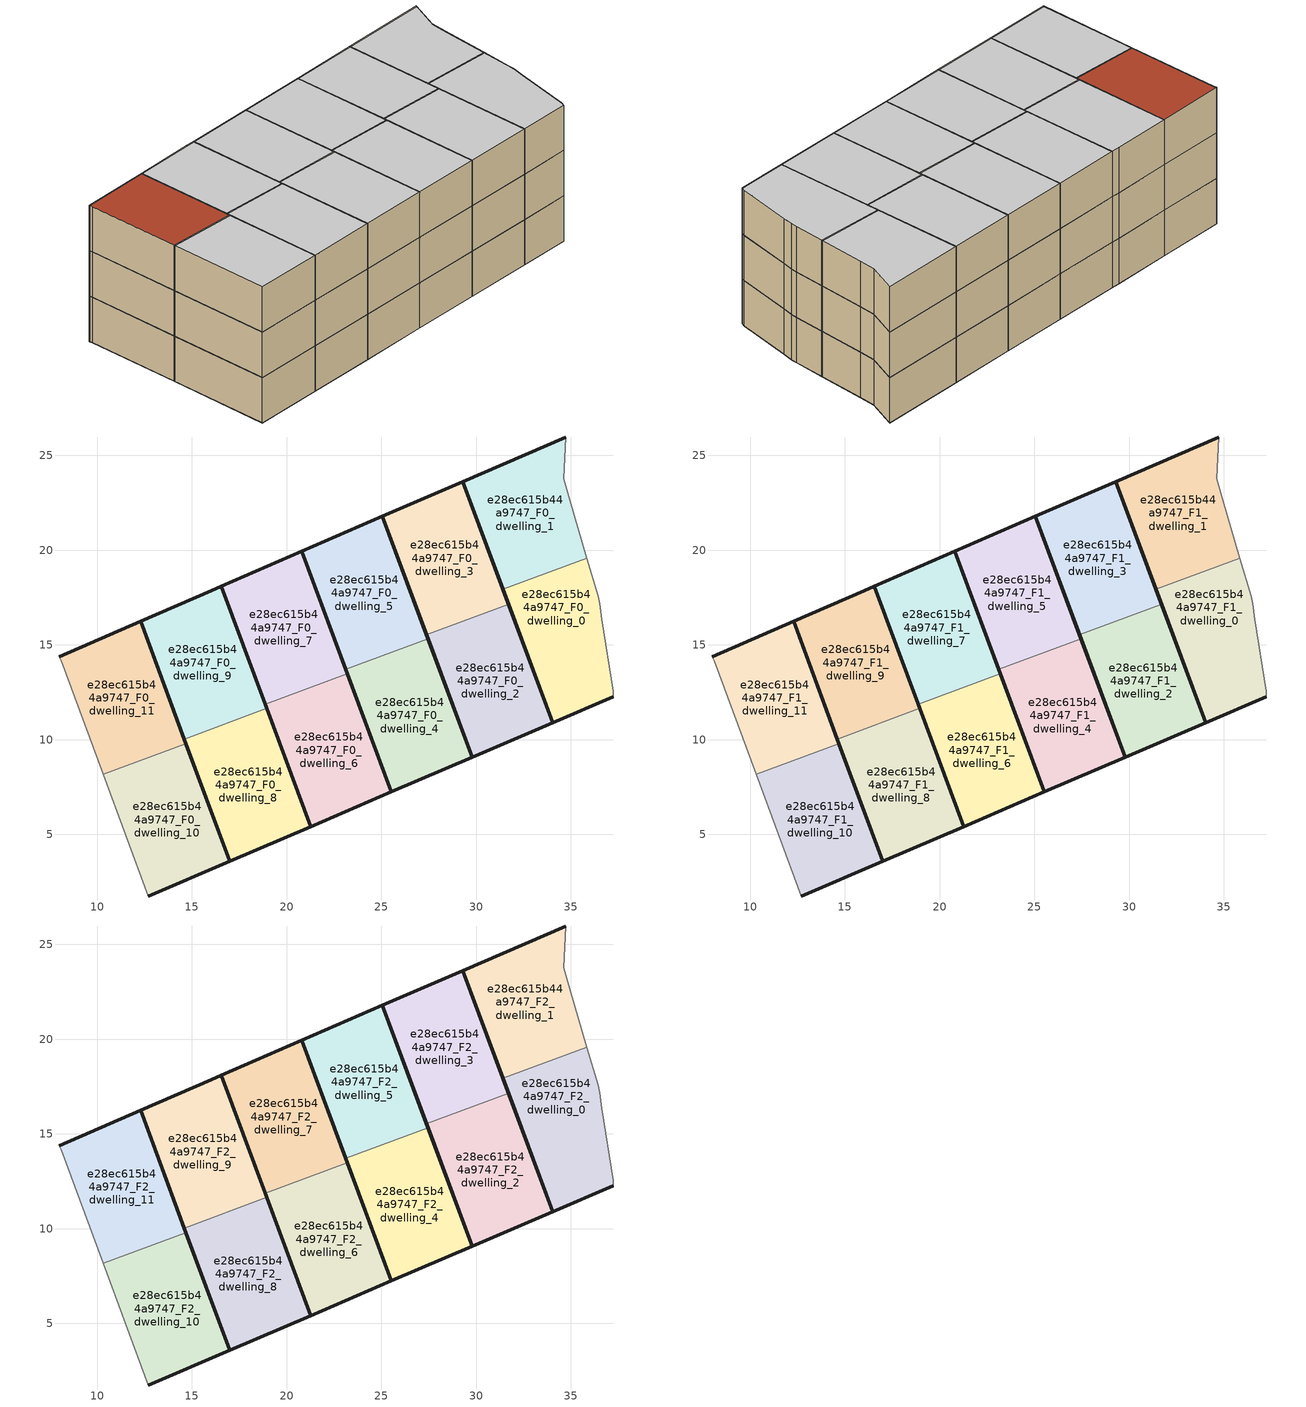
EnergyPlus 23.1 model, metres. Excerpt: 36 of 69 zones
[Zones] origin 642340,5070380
e28ec615b44a9747_F0_dwelling_0
 floor ground (EU_floor_Construction): 37.23,12.26 37.23,12.56 36.63,16.36 36.53,17.16 36.43,17.56 35.83,19.58 31.41,17.94 34.03,10.89 z0
 wall outside (EU_wall_Construction): 37.23,12.26 34.03,10.89 31.41,17.94 z0:3
 wall adiabatic (EU_wall_Construction): 35.83,19.58 36.43,17.56 36.53,17.16 36.63,16.36 37.23,12.56 37.23,12.26 z0:3
 wall to e28ec615b44a9747_F0_dwelling_1 (EU_wall_Construction): 31.41,17.94 35.83,19.58 z0:3
e28ec615b44a9747_F0_dwelling_1
 floor ground (EU_floor_Construction): 35.83,19.58 34.93,22.66 34.63,23.76 34.73,25.97 29.3,23.62 31.41,17.94 z0
 wall outside (EU_wall_Construction): 31.41,17.94 29.3,23.62 34.73,25.97 z0:3
 wall adiabatic (EU_wall_Construction): 34.73,25.97 34.63,23.76 34.93,22.66 35.83,19.58 z0:3
e28ec615b44a9747_F0_dwelling_10
 floor ground (EU_floor_Construction): 16.99,3.59 14.69,9.8 10.33,8.18 12.71,1.76 z0
 wall outside (EU_wall_Construction): 14.69,9.8 16.99,3.59 12.71,1.76 z0:3
 wall to e28ec615b44a9747_F0_dwelling_11 (EU_wall_Construction): 10.33,8.18 14.69,9.8 z0:3
 wall adiabatic (EU_wall_Construction): 12.71,1.76 10.33,8.18 z0:3
e28ec615b44a9747_F0_dwelling_11
 floor ground (EU_floor_Construction): 14.69,9.8 12.3,16.24 8.01,14.37 8.11,14.17 10.33,8.18 z0
 wall outside (EU_wall_Construction): 8.01,14.37 12.3,16.24 14.69,9.8 z0:3
 wall adiabatic (EU_wall_Construction): 10.33,8.18 8.11,14.17 8.01,14.37 z0:3
e28ec615b44a9747_F0_dwelling_2
 floor ground (EU_floor_Construction): 34.03,10.89 31.71,17.14 27.38,15.53 29.78,9.07 z0
 wall outside (EU_wall_Construction): 31.71,17.14 34.03,10.89 29.78,9.07 27.38,15.53 z0:3
 wall to e28ec615b44a9747_F0_dwelling_3 (EU_wall_Construction): 27.38,15.53 31.71,17.14 z0:3
e28ec615b44a9747_F0_dwelling_3
 floor ground (EU_floor_Construction): 31.71,17.14 29.3,23.62 25.06,21.78 27.38,15.53 z0
 wall outside (EU_wall_Construction): 27.38,15.53 25.06,21.78 29.3,23.62 31.71,17.14 z0:3
e28ec615b44a9747_F0_dwelling_4
 floor ground (EU_floor_Construction): 29.78,9.07 27.46,15.31 23.13,13.7 25.53,7.25 z0
 wall outside (EU_wall_Construction): 27.46,15.31 29.78,9.07 25.53,7.25 23.13,13.7 z0:3
 wall to e28ec615b44a9747_F0_dwelling_5 (EU_wall_Construction): 23.13,13.7 27.46,15.31 z0:3
e28ec615b44a9747_F0_dwelling_5
 floor ground (EU_floor_Construction): 27.46,15.31 25.06,21.78 20.81,19.94 23.13,13.7 z0
 wall outside (EU_wall_Construction): 23.13,13.7 20.81,19.94 25.06,21.78 27.46,15.31 z0:3
e28ec615b44a9747_F0_dwelling_6
 floor ground (EU_floor_Construction): 25.53,7.25 23.21,13.48 18.87,11.87 21.26,5.42 z0
 wall outside (EU_wall_Construction): 23.21,13.48 25.53,7.25 21.26,5.42 18.87,11.87 z0:3
 wall to e28ec615b44a9747_F0_dwelling_7 (EU_wall_Construction): 18.87,11.87 23.21,13.48 z0:3
e28ec615b44a9747_F0_dwelling_7
 floor ground (EU_floor_Construction): 23.21,13.48 20.81,19.94 16.55,18.1 18.87,11.87 z0
 wall outside (EU_wall_Construction): 18.87,11.87 16.55,18.1 20.81,19.94 23.21,13.48 z0:3
e28ec615b44a9747_F0_dwelling_8
 floor ground (EU_floor_Construction): 21.26,5.42 18.95,11.65 14.6,10.03 16.99,3.59 z0
 wall outside (EU_wall_Construction): 18.95,11.65 21.26,5.42 16.99,3.59 14.6,10.03 z0:3
 wall to e28ec615b44a9747_F0_dwelling_9 (EU_wall_Construction): 14.6,10.03 18.95,11.65 z0:3
e28ec615b44a9747_F0_dwelling_9
 floor ground (EU_floor_Construction): 18.95,11.65 16.55,18.1 16.02,17.87 12.3,16.24 14.6,10.03 z0
 wall outside (EU_wall_Construction): 14.6,10.03 12.3,16.24 16.02,17.87 16.55,18.1 18.95,11.65 z0:3
e28ec615b44a9747_F1_dwelling_0
 floor to e28ec615b44a9747_F0_dwelling_0 (EU_floor_Construction): 37.23,12.26 37.23,12.56 36.63,16.36 36.53,17.16 36.43,17.56 35.83,19.58 31.41,17.94 34.03,10.89 z3
 wall outside (EU_wall_Construction): 37.23,12.26 34.03,10.89 31.41,17.94 z3:6
 wall adiabatic (EU_wall_Construction): 35.83,19.58 36.43,17.56 36.53,17.16 36.63,16.36 37.23,12.56 37.23,12.26 z3:6
 wall to e28ec615b44a9747_F1_dwelling_1 (EU_wall_Construction): 31.41,17.94 35.83,19.58 z3:6
e28ec615b44a9747_F1_dwelling_1
 floor to e28ec615b44a9747_F0_dwelling_1 (EU_floor_Construction): 35.83,19.58 34.93,22.66 34.63,23.76 34.73,25.97 29.3,23.62 31.41,17.94 z3
 wall outside (EU_wall_Construction): 31.41,17.94 29.3,23.62 34.73,25.97 z3:6
 wall adiabatic (EU_wall_Construction): 34.73,25.97 34.63,23.76 34.93,22.66 35.83,19.58 z3:6
e28ec615b44a9747_F1_dwelling_10
 floor to e28ec615b44a9747_F0_dwelling_10 (EU_floor_Construction): 16.99,3.59 14.69,9.8 10.33,8.18 12.71,1.76 z3
 wall outside (EU_wall_Construction): 14.69,9.8 16.99,3.59 12.71,1.76 z3:6
 wall to e28ec615b44a9747_F1_dwelling_11 (EU_wall_Construction): 10.33,8.18 14.69,9.8 z3:6
 wall adiabatic (EU_wall_Construction): 12.71,1.76 10.33,8.18 z3:6
e28ec615b44a9747_F1_dwelling_11
 floor to e28ec615b44a9747_F0_dwelling_11 (EU_floor_Construction): 14.69,9.8 12.3,16.24 8.01,14.37 8.11,14.17 10.33,8.18 z3
 wall outside (EU_wall_Construction): 8.01,14.37 12.3,16.24 14.69,9.8 z3:6
 wall adiabatic (EU_wall_Construction): 10.33,8.18 8.11,14.17 8.01,14.37 z3:6
e28ec615b44a9747_F1_dwelling_2
 floor to e28ec615b44a9747_F0_dwelling_2 (EU_floor_Construction): 34.03,10.89 31.71,17.14 27.38,15.53 29.78,9.07 z3
 wall outside (EU_wall_Construction): 31.71,17.14 34.03,10.89 29.78,9.07 27.38,15.53 z3:6
 wall to e28ec615b44a9747_F1_dwelling_3 (EU_wall_Construction): 27.38,15.53 31.71,17.14 z3:6
e28ec615b44a9747_F1_dwelling_3
 floor to e28ec615b44a9747_F0_dwelling_3 (EU_floor_Construction): 31.71,17.14 29.3,23.62 25.06,21.78 27.38,15.53 z3
 wall outside (EU_wall_Construction): 27.38,15.53 25.06,21.78 29.3,23.62 31.71,17.14 z3:6
e28ec615b44a9747_F1_dwelling_4
 floor to e28ec615b44a9747_F0_dwelling_4 (EU_floor_Construction): 29.78,9.07 27.46,15.31 23.13,13.7 25.53,7.25 z3
 wall outside (EU_wall_Construction): 27.46,15.31 29.78,9.07 25.53,7.25 23.13,13.7 z3:6
 wall to e28ec615b44a9747_F1_dwelling_5 (EU_wall_Construction): 23.13,13.7 27.46,15.31 z3:6
e28ec615b44a9747_F1_dwelling_5
 floor to e28ec615b44a9747_F0_dwelling_5 (EU_floor_Construction): 27.46,15.31 25.06,21.78 20.81,19.94 23.13,13.7 z3
 wall outside (EU_wall_Construction): 23.13,13.7 20.81,19.94 25.06,21.78 27.46,15.31 z3:6
e28ec615b44a9747_F1_dwelling_6
 floor to e28ec615b44a9747_F0_dwelling_6 (EU_floor_Construction): 25.53,7.25 23.21,13.48 18.87,11.87 21.26,5.42 z3
 wall outside (EU_wall_Construction): 23.21,13.48 25.53,7.25 21.26,5.42 18.87,11.87 z3:6
 wall to e28ec615b44a9747_F1_dwelling_7 (EU_wall_Construction): 18.87,11.87 23.21,13.48 z3:6
e28ec615b44a9747_F1_dwelling_7
 floor to e28ec615b44a9747_F0_dwelling_7 (EU_floor_Construction): 23.21,13.48 20.81,19.94 16.55,18.1 18.87,11.87 z3
 wall outside (EU_wall_Construction): 18.87,11.87 16.55,18.1 20.81,19.94 23.21,13.48 z3:6
e28ec615b44a9747_F1_dwelling_8
 floor to e28ec615b44a9747_F0_dwelling_8 (EU_floor_Construction): 21.26,5.42 18.95,11.65 14.6,10.03 16.99,3.59 z3
 wall outside (EU_wall_Construction): 18.95,11.65 21.26,5.42 16.99,3.59 14.6,10.03 z3:6
 wall to e28ec615b44a9747_F1_dwelling_9 (EU_wall_Construction): 14.6,10.03 18.95,11.65 z3:6
e28ec615b44a9747_F1_dwelling_9
 floor to e28ec615b44a9747_F0_dwelling_9 (EU_floor_Construction): 18.95,11.65 16.55,18.1 16.02,17.87 12.3,16.24 14.6,10.03 z3
 wall outside (EU_wall_Construction): 14.6,10.03 12.3,16.24 16.02,17.87 16.55,18.1 18.95,11.65 z3:6
e28ec615b44a9747_F2_dwelling_0
 floor to e28ec615b44a9747_F1_dwelling_0 (EU_floor_Construction): 37.23,12.26 37.23,12.56 36.63,16.36 36.53,17.16 36.43,17.56 35.83,19.58 31.41,17.94 34.03,10.89 z6
 wall outside (EU_wall_Construction): 37.23,12.26 34.03,10.89 31.41,17.94 z6:9
 wall adiabatic (EU_wall_Construction): 35.83,19.58 36.43,17.56 36.53,17.16 36.63,16.36 37.23,12.56 37.23,12.26 z6:9
 wall to e28ec615b44a9747_F2_dwelling_1 (EU_wall_Construction): 31.41,17.94 35.83,19.58 z6:9
 ceiling to e28ec615b44a9747_F3_dwelling_0 (EU_floor_Construction): 35.83,19.58 36.43,17.56 36.53,17.16 36.63,16.36 37.23,12.56 37.23,12.26 34.03,10.89 31.41,17.94 z9
e28ec615b44a9747_F2_dwelling_1
 floor to e28ec615b44a9747_F1_dwelling_1 (EU_floor_Construction): 35.83,19.58 34.93,22.66 34.63,23.76 34.73,25.97 29.3,23.62 31.41,17.94 z6
 wall outside (EU_wall_Construction): 31.41,17.94 29.3,23.62 34.73,25.97 z6:9
 wall adiabatic (EU_wall_Construction): 34.73,25.97 34.63,23.76 34.93,22.66 35.83,19.58 z6:9
 ceiling to e28ec615b44a9747_F3_dwelling_1 (EU_floor_Construction): 34.73,25.97 34.63,23.76 34.93,22.66 35.83,19.58 31.41,17.94 29.3,23.62 z9
e28ec615b44a9747_F2_dwelling_10
 floor to e28ec615b44a9747_F1_dwelling_10 (EU_floor_Construction): 16.99,3.59 14.69,9.8 10.33,8.18 12.71,1.76 z6
 wall outside (EU_wall_Construction): 14.69,9.8 16.99,3.59 12.71,1.76 z6:9
 wall to e28ec615b44a9747_F2_dwelling_11 (EU_wall_Construction): 10.33,8.18 14.69,9.8 z6:9
 wall adiabatic (EU_wall_Construction): 12.71,1.76 10.33,8.18 z6:9
 ceiling to e28ec615b44a9747_F3_dwelling_10 (EU_floor_Construction): 14.69,9.8 16.99,3.59 12.71,1.76 10.33,8.18 z9
e28ec615b44a9747_F2_dwelling_11
 floor to e28ec615b44a9747_F1_dwelling_11 (EU_floor_Construction): 14.69,9.8 12.3,16.24 8.01,14.37 8.11,14.17 10.33,8.18 z6
 wall outside (EU_wall_Construction): 8.01,14.37 12.3,16.24 14.69,9.8 z6:9
 wall adiabatic (EU_wall_Construction): 10.33,8.18 8.11,14.17 8.01,14.37 z6:9
 roof outside (EU_roof_Construction): 12.3,16.24 14.69,9.8 10.33,8.18 8.11,14.17 8.01,14.37 z9
e28ec615b44a9747_F2_dwelling_2
 floor to e28ec615b44a9747_F1_dwelling_2 (EU_floor_Construction): 34.03,10.89 31.71,17.14 27.38,15.53 29.78,9.07 z6
 wall outside (EU_wall_Construction): 31.71,17.14 34.03,10.89 29.78,9.07 27.38,15.53 z6:9
 wall to e28ec615b44a9747_F2_dwelling_3 (EU_wall_Construction): 27.38,15.53 31.71,17.14 z6:9
 ceiling to e28ec615b44a9747_F3_dwelling_2 (EU_floor_Construction): 31.71,17.14 34.03,10.89 29.78,9.07 27.38,15.53 z9
e28ec615b44a9747_F2_dwelling_3
 floor to e28ec615b44a9747_F1_dwelling_3 (EU_floor_Construction): 31.71,17.14 29.3,23.62 25.06,21.78 27.38,15.53 z6
 wall outside (EU_wall_Construction): 27.38,15.53 25.06,21.78 29.3,23.62 31.71,17.14 z6:9
 ceiling to e28ec615b44a9747_F3_dwelling_3 (EU_floor_Construction): 29.3,23.62 31.71,17.14 27.38,15.53 25.06,21.78 z9
e28ec615b44a9747_F2_dwelling_4
 floor to e28ec615b44a9747_F1_dwelling_4 (EU_floor_Construction): 29.78,9.07 27.46,15.31 23.13,13.7 25.53,7.25 z6
 wall outside (EU_wall_Construction): 27.46,15.31 29.78,9.07 25.53,7.25 23.13,13.7 z6:9
 wall to e28ec615b44a9747_F2_dwelling_5 (EU_wall_Construction): 23.13,13.7 27.46,15.31 z6:9
 ceiling to e28ec615b44a9747_F3_dwelling_4 (EU_floor_Construction): 27.46,15.31 29.78,9.07 25.53,7.25 23.13,13.7 z9
e28ec615b44a9747_F2_dwelling_5
 floor to e28ec615b44a9747_F1_dwelling_5 (EU_floor_Construction): 27.46,15.31 25.06,21.78 20.81,19.94 23.13,13.7 z6
 wall outside (EU_wall_Construction): 23.13,13.7 20.81,19.94 25.06,21.78 27.46,15.31 z6:9
 ceiling to e28ec615b44a9747_F3_dwelling_5 (EU_floor_Construction): 25.06,21.78 27.46,15.31 23.13,13.7 20.81,19.94 z9
e28ec615b44a9747_F2_dwelling_6
 floor to e28ec615b44a9747_F1_dwelling_6 (EU_floor_Construction): 25.53,7.25 23.21,13.48 18.87,11.87 21.26,5.42 z6
 wall outside (EU_wall_Construction): 23.21,13.48 25.53,7.25 21.26,5.42 18.87,11.87 z6:9
 wall to e28ec615b44a9747_F2_dwelling_7 (EU_wall_Construction): 18.87,11.87 23.21,13.48 z6:9
 ceiling to e28ec615b44a9747_F3_dwelling_6 (EU_floor_Construction): 23.21,13.48 25.53,7.25 21.26,5.42 18.87,11.87 z9
e28ec615b44a9747_F2_dwelling_7
 floor to e28ec615b44a9747_F1_dwelling_7 (EU_floor_Construction): 23.21,13.48 20.81,19.94 16.55,18.1 18.87,11.87 z6
 wall outside (EU_wall_Construction): 18.87,11.87 16.55,18.1 20.81,19.94 23.21,13.48 z6:9
 ceiling to e28ec615b44a9747_F3_dwelling_7 (EU_floor_Construction): 20.81,19.94 23.21,13.48 18.87,11.87 16.55,18.1 z9
e28ec615b44a9747_F2_dwelling_8
 floor to e28ec615b44a9747_F1_dwelling_8 (EU_floor_Construction): 21.26,5.42 18.95,11.65 14.6,10.03 16.99,3.59 z6
 wall outside (EU_wall_Construction): 18.95,11.65 21.26,5.42 16.99,3.59 14.6,10.03 z6:9
 wall to e28ec615b44a9747_F2_dwelling_9 (EU_wall_Construction): 14.6,10.03 18.95,11.65 z6:9
 ceiling to e28ec615b44a9747_F3_dwelling_8 (EU_floor_Construction): 18.95,11.65 21.26,5.42 16.99,3.59 14.6,10.03 z9
e28ec615b44a9747_F2_dwelling_9
 floor to e28ec615b44a9747_F1_dwelling_9 (EU_floor_Construction): 18.95,11.65 16.55,18.1 16.02,17.87 12.3,16.24 14.6,10.03 z6
 wall outside (EU_wall_Construction): 14.6,10.03 12.3,16.24 16.02,17.87 16.55,18.1 18.95,11.65 z6:9
 ceiling to e28ec615b44a9747_F3_dwelling_9 (EU_floor_Construction): 16.55,18.1 18.95,11.65 14.6,10.03 12.3,16.24 16.02,17.87 z9
[Building]
EU S2 Campaign: North Axis=0; Terrain=City; Solar Distribution=FullExterior
[Site:Location]
Lyon-Bron: Latitude=45.75; Longitude=5; Time Zone=1; Elevation=198
[SizingPeriod:WeatherFileDays]
AnnualSizingPeriod: Begin Month=1; Begin Day of Month=1; End Month=12; End Day of Month=31; Day of Week for Start Day=Monday; Use Weather File Daylight Saving Period=No; Use Weather File Rain and Snow Indicators=No
[MATERIAL]
EU_InternalMass_Material: Roughness=MediumRough; Thickness=0.1; Conductivity=1; Density=1800; Specific Heat=900; Thermal Absorptance=0.9; Solar Absorptance=0.7; Visible Absorptance=0.7
[MATERIAL:NOMASS] Roughness=MediumRough; Thermal Absorptance=0.9; Solar Absorptance=0.7; Visible Absorptance=0.7
Name | Thermal Resistance
EU_wall_NoMass | 1.97775
EU_roof_NoMass | 1.81626
EU_floor_NoMass | 1.84812
[CONSTRUCTION]
EU_wall_Construction: EU_wall_NoMass
EU_roof_Construction: EU_roof_NoMass
EU_floor_Construction: EU_floor_NoMass
EU_InternalMass_Construction: EU_InternalMass_Material
[ZONE] Type=1; Multiplier=1; Ceiling Height=autocalculate; Floor Area=autocalculate; Part of Total Floor Area=Yes
Name | Volume
e28ec615b44a9747_F0_dwelling_0; e28ec615b44a9747_F1_dwelling_0; e28ec615b44a9747_F2_dwelling_0 | 94.0217
e28ec615b44a9747_F0_dwelling_1; e28ec615b44a9747_F1_dwelling_1; e28ec615b44a9747_F2_dwelling_1 | 94.0115
e28ec615b44a9747_F0_dwelling_10; e28ec615b44a9747_F1_dwelling_10; e28ec615b44a9747_F2_dwelling_10 | 94.0261
e28ec615b44a9747_F0_dwelling_11; e28ec615b44a9747_F1_dwelling_11; e28ec615b44a9747_F2_dwelling_11 | 94.04
e28ec615b44a9747_F0_dwelling_2; e28ec615b44a9747_F1_dwelling_2; e28ec615b44a9747_F2_dwelling_2 | 94.0034
e28ec615b44a9747_F0_dwelling_3; e28ec615b44a9747_F1_dwelling_3; e28ec615b44a9747_F2_dwelling_3 | 94.0122
e28ec615b44a9747_F0_dwelling_4; e28ec615b44a9747_F1_dwelling_4; e28ec615b44a9747_F2_dwelling_4 | 94.0078
e28ec615b44a9747_F0_dwelling_5; e28ec615b44a9747_F1_dwelling_5; e28ec615b44a9747_F2_dwelling_5 | 94.0144
e28ec615b44a9747_F0_dwelling_6; e28ec615b44a9747_F1_dwelling_6; e28ec615b44a9747_F2_dwelling_6 | 94.0188
e28ec615b44a9747_F0_dwelling_7; e28ec615b44a9747_F1_dwelling_7; e28ec615b44a9747_F2_dwelling_7 | 94.021
e28ec615b44a9747_F0_dwelling_8; e28ec615b44a9747_F1_dwelling_8; e28ec615b44a9747_F2_dwelling_8 | 93.9968
e28ec615b44a9747_F0_dwelling_9; e28ec615b44a9747_F1_dwelling_9; e28ec615b44a9747_F2_dwelling_9 | 94.002
[INTERNALMASS] Construction=EU_InternalMass_Construction
Name | Zone or ZoneList | Surface Area
e28ec615b44a9747_F0_dwelling_0_EU_InternalMass | e28ec615b44a9747_F0_dwelling_0 | 31.3406
e28ec615b44a9747_F0_dwelling_1_EU_InternalMass | e28ec615b44a9747_F0_dwelling_1 | 31.3373
e28ec615b44a9747_F0_dwelling_2_EU_InternalMass | e28ec615b44a9747_F0_dwelling_2 | 31.3346
e28ec615b44a9747_F0_dwelling_3_EU_InternalMass | e28ec615b44a9747_F0_dwelling_3 | 31.3377
e28ec615b44a9747_F0_dwelling_4_EU_InternalMass | e28ec615b44a9747_F0_dwelling_4 | 31.3363
e28ec615b44a9747_F0_dwelling_5_EU_InternalMass | e28ec615b44a9747_F0_dwelling_5 | 31.3378
e28ec615b44a9747_F0_dwelling_6_EU_InternalMass | e28ec615b44a9747_F0_dwelling_6 | 31.3395
e28ec615b44a9747_F0_dwelling_7_EU_InternalMass | e28ec615b44a9747_F0_dwelling_7 | 31.3401
e28ec615b44a9747_F0_dwelling_8_EU_InternalMass | e28ec615b44a9747_F0_dwelling_8 | 31.3324
e28ec615b44a9747_F0_dwelling_9_EU_InternalMass | e28ec615b44a9747_F0_dwelling_9 | 31.3341
e28ec615b44a9747_F0_dwelling_10_EU_InternalMass | e28ec615b44a9747_F0_dwelling_10 | 31.3421
e28ec615b44a9747_F0_dwelling_11_EU_InternalMass | e28ec615b44a9747_F0_dwelling_11 | 31.3465
e28ec615b44a9747_F1_dwelling_0_EU_InternalMass | e28ec615b44a9747_F1_dwelling_0 | 31.3406
e28ec615b44a9747_F1_dwelling_1_EU_InternalMass | e28ec615b44a9747_F1_dwelling_1 | 31.3373
e28ec615b44a9747_F1_dwelling_2_EU_InternalMass | e28ec615b44a9747_F1_dwelling_2 | 31.3346
e28ec615b44a9747_F1_dwelling_3_EU_InternalMass | e28ec615b44a9747_F1_dwelling_3 | 31.3377
e28ec615b44a9747_F1_dwelling_4_EU_InternalMass | e28ec615b44a9747_F1_dwelling_4 | 31.3363
e28ec615b44a9747_F1_dwelling_5_EU_InternalMass | e28ec615b44a9747_F1_dwelling_5 | 31.3378
e28ec615b44a9747_F1_dwelling_6_EU_InternalMass | e28ec615b44a9747_F1_dwelling_6 | 31.3395
e28ec615b44a9747_F1_dwelling_7_EU_InternalMass | e28ec615b44a9747_F1_dwelling_7 | 31.3401
e28ec615b44a9747_F1_dwelling_8_EU_InternalMass | e28ec615b44a9747_F1_dwelling_8 | 31.3324
e28ec615b44a9747_F1_dwelling_9_EU_InternalMass | e28ec615b44a9747_F1_dwelling_9 | 31.3341
e28ec615b44a9747_F1_dwelling_10_EU_InternalMass | e28ec615b44a9747_F1_dwelling_10 | 31.3421
e28ec615b44a9747_F1_dwelling_11_EU_InternalMass | e28ec615b44a9747_F1_dwelling_11 | 31.3465
e28ec615b44a9747_F2_dwelling_0_EU_InternalMass | e28ec615b44a9747_F2_dwelling_0 | 31.3406
e28ec615b44a9747_F2_dwelling_1_EU_InternalMass | e28ec615b44a9747_F2_dwelling_1 | 31.3373
e28ec615b44a9747_F2_dwelling_2_EU_InternalMass | e28ec615b44a9747_F2_dwelling_2 | 31.3346
e28ec615b44a9747_F2_dwelling_3_EU_InternalMass | e28ec615b44a9747_F2_dwelling_3 | 31.3377
e28ec615b44a9747_F2_dwelling_4_EU_InternalMass | e28ec615b44a9747_F2_dwelling_4 | 31.3363
e28ec615b44a9747_F2_dwelling_5_EU_InternalMass | e28ec615b44a9747_F2_dwelling_5 | 31.3378
e28ec615b44a9747_F2_dwelling_6_EU_InternalMass | e28ec615b44a9747_F2_dwelling_6 | 31.3395
e28ec615b44a9747_F2_dwelling_7_EU_InternalMass | e28ec615b44a9747_F2_dwelling_7 | 31.3401
e28ec615b44a9747_F2_dwelling_8_EU_InternalMass | e28ec615b44a9747_F2_dwelling_8 | 31.3324
e28ec615b44a9747_F2_dwelling_9_EU_InternalMass | e28ec615b44a9747_F2_dwelling_9 | 31.3341
e28ec615b44a9747_F2_dwelling_10_EU_InternalMass | e28ec615b44a9747_F2_dwelling_10 | 31.3421
e28ec615b44a9747_F2_dwelling_11_EU_InternalMass | e28ec615b44a9747_F2_dwelling_11 | 31.3465
[OTHEREQUIPMENT] Fuel Type=Electricity; Design Level Calculation Method=Watts/Area; Power per Zone Floor Area=1; Fraction Latent=0; Fraction Radiant=0; Fraction Lost=0; Carbon Dioxide Generation Rate=0; EndUse Subcategory=EU_Step8_InternalGains
Name | Zone or ZoneList or Space or SpaceList | Schedule
EU_Step8_InternalGain_e28ec615b44a9747_F0_dwelling_0_f000 | e28ec615b44a9747_F0_dwelling_0 | EU_Step8_GainSchedule_e28ec615b44a9747_F0_dwelling_0_f000
EU_Step8_InternalGain_e28ec615b44a9747_F0_dwelling_1_f000 | e28ec615b44a9747_F0_dwelling_1 | EU_Step8_GainSchedule_e28ec615b44a9747_F0_dwelling_1_f000
EU_Step8_InternalGain_e28ec615b44a9747_F0_dwelling_2_f000 | e28ec615b44a9747_F0_dwelling_2 | EU_Step8_GainSchedule_e28ec615b44a9747_F0_dwelling_2_f000
EU_Step8_InternalGain_e28ec615b44a9747_F0_dwelling_3_f000 | e28ec615b44a9747_F0_dwelling_3 | EU_Step8_GainSchedule_e28ec615b44a9747_F0_dwelling_3_f000
EU_Step8_InternalGain_e28ec615b44a9747_F0_dwelling_4_f000 | e28ec615b44a9747_F0_dwelling_4 | EU_Step8_GainSchedule_e28ec615b44a9747_F0_dwelling_4_f000
EU_Step8_InternalGain_e28ec615b44a9747_F0_dwelling_5_f000 | e28ec615b44a9747_F0_dwelling_5 | EU_Step8_GainSchedule_e28ec615b44a9747_F0_dwelling_5_f000
EU_Step8_InternalGain_e28ec615b44a9747_F0_dwelling_6_f000 | e28ec615b44a9747_F0_dwelling_6 | EU_Step8_GainSchedule_e28ec615b44a9747_F0_dwelling_6_f000
EU_Step8_InternalGain_e28ec615b44a9747_F0_dwelling_7_f000 | e28ec615b44a9747_F0_dwelling_7 | EU_Step8_GainSchedule_e28ec615b44a9747_F0_dwelling_7_f000
EU_Step8_InternalGain_e28ec615b44a9747_F0_dwelling_8_f000 | e28ec615b44a9747_F0_dwelling_8 | EU_Step8_GainSchedule_e28ec615b44a9747_F0_dwelling_8_f000
EU_Step8_InternalGain_e28ec615b44a9747_F0_dwelling_9_f000 | e28ec615b44a9747_F0_dwelling_9 | EU_Step8_GainSchedule_e28ec615b44a9747_F0_dwelling_9_f000
EU_Step8_InternalGain_e28ec615b44a9747_F0_dwelling_10_f000 | e28ec615b44a9747_F0_dwelling_10 | EU_Step8_GainSchedule_e28ec615b44a9747_F0_dwelling_10_f000
EU_Step8_InternalGain_e28ec615b44a9747_F0_dwelling_11_f000 | e28ec615b44a9747_F0_dwelling_11 | EU_Step8_GainSchedule_e28ec615b44a9747_F0_dwelling_11_f000
EU_Step8_InternalGain_e28ec615b44a9747_F1_dwelling_0_f000 | e28ec615b44a9747_F1_dwelling_0 | EU_Step8_GainSchedule_e28ec615b44a9747_F1_dwelling_0_f000
EU_Step8_InternalGain_e28ec615b44a9747_F1_dwelling_1_f000 | e28ec615b44a9747_F1_dwelling_1 | EU_Step8_GainSchedule_e28ec615b44a9747_F1_dwelling_1_f000
EU_Step8_InternalGain_e28ec615b44a9747_F1_dwelling_2_f000 | e28ec615b44a9747_F1_dwelling_2 | EU_Step8_GainSchedule_e28ec615b44a9747_F1_dwelling_2_f000
EU_Step8_InternalGain_e28ec615b44a9747_F1_dwelling_3_f000 | e28ec615b44a9747_F1_dwelling_3 | EU_Step8_GainSchedule_e28ec615b44a9747_F1_dwelling_3_f000
EU_Step8_InternalGain_e28ec615b44a9747_F1_dwelling_4_f000 | e28ec615b44a9747_F1_dwelling_4 | EU_Step8_GainSchedule_e28ec615b44a9747_F1_dwelling_4_f000
EU_Step8_InternalGain_e28ec615b44a9747_F1_dwelling_5_f000 | e28ec615b44a9747_F1_dwelling_5 | EU_Step8_GainSchedule_e28ec615b44a9747_F1_dwelling_5_f000
EU_Step8_InternalGain_e28ec615b44a9747_F1_dwelling_6_f000 | e28ec615b44a9747_F1_dwelling_6 | EU_Step8_GainSchedule_e28ec615b44a9747_F1_dwelling_6_f000
EU_Step8_InternalGain_e28ec615b44a9747_F1_dwelling_7_f000 | e28ec615b44a9747_F1_dwelling_7 | EU_Step8_GainSchedule_e28ec615b44a9747_F1_dwelling_7_f000
EU_Step8_InternalGain_e28ec615b44a9747_F1_dwelling_8_f000 | e28ec615b44a9747_F1_dwelling_8 | EU_Step8_GainSchedule_e28ec615b44a9747_F1_dwelling_8_f000
EU_Step8_InternalGain_e28ec615b44a9747_F1_dwelling_9_f000 | e28ec615b44a9747_F1_dwelling_9 | EU_Step8_GainSchedule_e28ec615b44a9747_F1_dwelling_9_f000
EU_Step8_InternalGain_e28ec615b44a9747_F1_dwelling_10_f000 | e28ec615b44a9747_F1_dwelling_10 | EU_Step8_GainSchedule_e28ec615b44a9747_F1_dwelling_10_f000
EU_Step8_InternalGain_e28ec615b44a9747_F1_dwelling_11_f000 | e28ec615b44a9747_F1_dwelling_11 | EU_Step8_GainSchedule_e28ec615b44a9747_F1_dwelling_11_f000
EU_Step8_InternalGain_e28ec615b44a9747_F2_dwelling_0_f000 | e28ec615b44a9747_F2_dwelling_0 | EU_Step8_GainSchedule_e28ec615b44a9747_F2_dwelling_0_f000
EU_Step8_InternalGain_e28ec615b44a9747_F2_dwelling_1_f000 | e28ec615b44a9747_F2_dwelling_1 | EU_Step8_GainSchedule_e28ec615b44a9747_F2_dwelling_1_f000
EU_Step8_InternalGain_e28ec615b44a9747_F2_dwelling_2_f000 | e28ec615b44a9747_F2_dwelling_2 | EU_Step8_GainSchedule_e28ec615b44a9747_F2_dwelling_2_f000
EU_Step8_InternalGain_e28ec615b44a9747_F2_dwelling_3_f000 | e28ec615b44a9747_F2_dwelling_3 | EU_Step8_GainSchedule_e28ec615b44a9747_F2_dwelling_3_f000
EU_Step8_InternalGain_e28ec615b44a9747_F2_dwelling_4_f000 | e28ec615b44a9747_F2_dwelling_4 | EU_Step8_GainSchedule_e28ec615b44a9747_F2_dwelling_4_f000
EU_Step8_InternalGain_e28ec615b44a9747_F2_dwelling_5_f000 | e28ec615b44a9747_F2_dwelling_5 | EU_Step8_GainSchedule_e28ec615b44a9747_F2_dwelling_5_f000
EU_Step8_InternalGain_e28ec615b44a9747_F2_dwelling_6_f000 | e28ec615b44a9747_F2_dwelling_6 | EU_Step8_GainSchedule_e28ec615b44a9747_F2_dwelling_6_f000
EU_Step8_InternalGain_e28ec615b44a9747_F2_dwelling_7_f000 | e28ec615b44a9747_F2_dwelling_7 | EU_Step8_GainSchedule_e28ec615b44a9747_F2_dwelling_7_f000
EU_Step8_InternalGain_e28ec615b44a9747_F2_dwelling_8_f000 | e28ec615b44a9747_F2_dwelling_8 | EU_Step8_GainSchedule_e28ec615b44a9747_F2_dwelling_8_f000
EU_Step8_InternalGain_e28ec615b44a9747_F2_dwelling_9_f000 | e28ec615b44a9747_F2_dwelling_9 | EU_Step8_GainSchedule_e28ec615b44a9747_F2_dwelling_9_f000
EU_Step8_InternalGain_e28ec615b44a9747_F2_dwelling_10_f000 | e28ec615b44a9747_F2_dwelling_10 | EU_Step8_GainSchedule_e28ec615b44a9747_F2_dwelling_10_f000
EU_Step8_InternalGain_e28ec615b44a9747_F2_dwelling_11_f000 | e28ec615b44a9747_F2_dwelling_11 | EU_Step8_GainSchedule_e28ec615b44a9747_F2_dwelling_11_f000
[ZONEVENTILATION:DESIGNFLOWRATE] Schedule=EU_AlwaysOn; Design Flow Rate Calculation Method=AirChanges/Hour; Air Changes per Hour=0.759424; Ventilation Type=Natural; Fan Pressure Rise=0; Fan Total Efficiency=1; Constant Term Coefficient=1; Temperature Term Coefficient=0; Velocity Term Coefficient=0; Velocity Squared Term Coefficient=0; Minimum Indoor Temperature=-100; Maximum Indoor Temperature=100; Delta Temperature=-100; Minimum Outdoor Temperature=-100; Maximum Outdoor Temperature=100; Maximum Wind Speed=40
Name | Zone or ZoneList or Space or SpaceList
EU_ConstantAir_e28ec615b44a9747_F0_dwelling_0 | e28ec615b44a9747_F0_dwelling_0
EU_ConstantAir_e28ec615b44a9747_F0_dwelling_1 | e28ec615b44a9747_F0_dwelling_1
EU_ConstantAir_e28ec615b44a9747_F0_dwelling_2 | e28ec615b44a9747_F0_dwelling_2
EU_ConstantAir_e28ec615b44a9747_F0_dwelling_3 | e28ec615b44a9747_F0_dwelling_3
EU_ConstantAir_e28ec615b44a9747_F0_dwelling_4 | e28ec615b44a9747_F0_dwelling_4
EU_ConstantAir_e28ec615b44a9747_F0_dwelling_5 | e28ec615b44a9747_F0_dwelling_5
EU_ConstantAir_e28ec615b44a9747_F0_dwelling_6 | e28ec615b44a9747_F0_dwelling_6
EU_ConstantAir_e28ec615b44a9747_F0_dwelling_7 | e28ec615b44a9747_F0_dwelling_7
EU_ConstantAir_e28ec615b44a9747_F0_dwelling_8 | e28ec615b44a9747_F0_dwelling_8
EU_ConstantAir_e28ec615b44a9747_F0_dwelling_9 | e28ec615b44a9747_F0_dwelling_9
EU_ConstantAir_e28ec615b44a9747_F0_dwelling_10 | e28ec615b44a9747_F0_dwelling_10
EU_ConstantAir_e28ec615b44a9747_F0_dwelling_11 | e28ec615b44a9747_F0_dwelling_11
EU_ConstantAir_e28ec615b44a9747_F1_dwelling_0 | e28ec615b44a9747_F1_dwelling_0
EU_ConstantAir_e28ec615b44a9747_F1_dwelling_1 | e28ec615b44a9747_F1_dwelling_1
EU_ConstantAir_e28ec615b44a9747_F1_dwelling_2 | e28ec615b44a9747_F1_dwelling_2
EU_ConstantAir_e28ec615b44a9747_F1_dwelling_3 | e28ec615b44a9747_F1_dwelling_3
EU_ConstantAir_e28ec615b44a9747_F1_dwelling_4 | e28ec615b44a9747_F1_dwelling_4
EU_ConstantAir_e28ec615b44a9747_F1_dwelling_5 | e28ec615b44a9747_F1_dwelling_5
EU_ConstantAir_e28ec615b44a9747_F1_dwelling_6 | e28ec615b44a9747_F1_dwelling_6
EU_ConstantAir_e28ec615b44a9747_F1_dwelling_7 | e28ec615b44a9747_F1_dwelling_7
EU_ConstantAir_e28ec615b44a9747_F1_dwelling_8 | e28ec615b44a9747_F1_dwelling_8
EU_ConstantAir_e28ec615b44a9747_F1_dwelling_9 | e28ec615b44a9747_F1_dwelling_9
EU_ConstantAir_e28ec615b44a9747_F1_dwelling_10 | e28ec615b44a9747_F1_dwelling_10
EU_ConstantAir_e28ec615b44a9747_F1_dwelling_11 | e28ec615b44a9747_F1_dwelling_11
EU_ConstantAir_e28ec615b44a9747_F2_dwelling_0 | e28ec615b44a9747_F2_dwelling_0
EU_ConstantAir_e28ec615b44a9747_F2_dwelling_1 | e28ec615b44a9747_F2_dwelling_1
EU_ConstantAir_e28ec615b44a9747_F2_dwelling_2 | e28ec615b44a9747_F2_dwelling_2
EU_ConstantAir_e28ec615b44a9747_F2_dwelling_3 | e28ec615b44a9747_F2_dwelling_3
EU_ConstantAir_e28ec615b44a9747_F2_dwelling_4 | e28ec615b44a9747_F2_dwelling_4
EU_ConstantAir_e28ec615b44a9747_F2_dwelling_5 | e28ec615b44a9747_F2_dwelling_5
EU_ConstantAir_e28ec615b44a9747_F2_dwelling_6 | e28ec615b44a9747_F2_dwelling_6
EU_ConstantAir_e28ec615b44a9747_F2_dwelling_7 | e28ec615b44a9747_F2_dwelling_7
EU_ConstantAir_e28ec615b44a9747_F2_dwelling_8 | e28ec615b44a9747_F2_dwelling_8
EU_ConstantAir_e28ec615b44a9747_F2_dwelling_9 | e28ec615b44a9747_F2_dwelling_9
EU_ConstantAir_e28ec615b44a9747_F2_dwelling_10 | e28ec615b44a9747_F2_dwelling_10
EU_ConstantAir_e28ec615b44a9747_F2_dwelling_11 | e28ec615b44a9747_F2_dwelling_11
[HVACTEMPLATE:THERMOSTAT] Constant Heating Setpoint=20; Constant Cooling Setpoint=50
EU_HeatOnly_e28ec615b44a9747_F0_dwelling_0; EU_HeatOnly_e28ec615b44a9747_F0_dwelling_1; EU_HeatOnly_e28ec615b44a9747_F0_dwelling_2; EU_HeatOnly_e28ec615b44a9747_F0_dwelling_3; EU_HeatOnly_e28ec615b44a9747_F0_dwelling_4; EU_HeatOnly_e28ec615b44a9747_F0_dwelling_5; EU_HeatOnly_e28ec615b44a9747_F0_dwelling_6; EU_HeatOnly_e28ec615b44a9747_F0_dwelling_7; EU_HeatOnly_e28ec615b44a9747_F0_dwelling_8; EU_HeatOnly_e28ec615b44a9747_F0_dwelling_9; EU_HeatOnly_e28ec615b44a9747_F0_dwelling_10; EU_HeatOnly_e28ec615b44a9747_F0_dwelling_11; EU_HeatOnly_e28ec615b44a9747_F1_dwelling_0; EU_HeatOnly_e28ec615b44a9747_F1_dwelling_1; EU_HeatOnly_e28ec615b44a9747_F1_dwelling_2; EU_HeatOnly_e28ec615b44a9747_F1_dwelling_3; EU_HeatOnly_e28ec615b44a9747_F1_dwelling_4; EU_HeatOnly_e28ec615b44a9747_F1_dwelling_5; EU_HeatOnly_e28ec615b44a9747_F1_dwelling_6; EU_HeatOnly_e28ec615b44a9747_F1_dwelling_7; EU_HeatOnly_e28ec615b44a9747_F1_dwelling_8; EU_HeatOnly_e28ec615b44a9747_F1_dwelling_9; EU_HeatOnly_e28ec615b44a9747_F1_dwelling_10; EU_HeatOnly_e28ec615b44a9747_F1_dwelling_11; EU_HeatOnly_e28ec615b44a9747_F2_dwelling_0; EU_HeatOnly_e28ec615b44a9747_F2_dwelling_1; EU_HeatOnly_e28ec615b44a9747_F2_dwelling_2; EU_HeatOnly_e28ec615b44a9747_F2_dwelling_3; EU_HeatOnly_e28ec615b44a9747_F2_dwelling_4; EU_HeatOnly_e28ec615b44a9747_F2_dwelling_5; EU_HeatOnly_e28ec615b44a9747_F2_dwelling_6; EU_HeatOnly_e28ec615b44a9747_F2_dwelling_7; EU_HeatOnly_e28ec615b44a9747_F2_dwelling_8; EU_HeatOnly_e28ec615b44a9747_F2_dwelling_9; EU_HeatOnly_e28ec615b44a9747_F2_dwelling_10; EU_HeatOnly_e28ec615b44a9747_F2_dwelling_11; EU_HeatOnly_e28ec615b44a9747_F3_dwelling_0; EU_HeatOnly_e28ec615b44a9747_F3_dwelling_1; EU_HeatOnly_e28ec615b44a9747_F3_dwelling_2; EU_HeatOnly_e28ec615b44a9747_F3_dwelling_3; EU_HeatOnly_e28ec615b44a9747_F3_dwelling_4; EU_HeatOnly_e28ec615b44a9747_F3_dwelling_5; EU_HeatOnly_e28ec615b44a9747_F3_dwelling_6; EU_HeatOnly_e28ec615b44a9747_F3_dwelling_7; EU_HeatOnly_e28ec615b44a9747_F3_dwelling_8; EU_HeatOnly_e28ec615b44a9747_F3_dwelling_9; EU_HeatOnly_e28ec615b44a9747_F3_dwelling_10; EU_HeatOnly_e28ec615b44a9747_F4_dwelling_0; EU_HeatOnly_e28ec615b44a9747_F4_dwelling_1; EU_HeatOnly_e28ec615b44a9747_F4_dwelling_2; EU_HeatOnly_e28ec615b44a9747_F4_dwelling_3; EU_HeatOnly_e28ec615b44a9747_F4_dwelling_4; EU_HeatOnly_e28ec615b44a9747_F4_dwelling_5; EU_HeatOnly_e28ec615b44a9747_F4_dwelling_6; EU_HeatOnly_e28ec615b44a9747_F4_dwelling_7; EU_HeatOnly_e28ec615b44a9747_F4_dwelling_8; EU_HeatOnly_e28ec615b44a9747_F4_dwelling_9; EU_HeatOnly_e28ec615b44a9747_F4_dwelling_10; EU_HeatOnly_e28ec615b44a9747_F5_dwelling_0; EU_HeatOnly_e28ec615b44a9747_F5_dwelling_1; EU_HeatOnly_e28ec615b44a9747_F5_dwelling_2; EU_HeatOnly_e28ec615b44a9747_F5_dwelling_3; EU_HeatOnly_e28ec615b44a9747_F5_dwelling_4; EU_HeatOnly_e28ec615b44a9747_F5_dwelling_5; EU_HeatOnly_e28ec615b44a9747_F5_dwelling_6; EU_HeatOnly_e28ec615b44a9747_F5_dwelling_7; EU_HeatOnly_e28ec615b44a9747_F5_dwelling_8; EU_HeatOnly_e28ec615b44a9747_F5_dwelling_9; EU_HeatOnly_e28ec615b44a9747_F5_dwelling_10
[HVACTEMPLATE:ZONE:IDEALLOADSAIRSYSTEM] System Availability Schedule=EU_AlwaysOn; Maximum Heating Supply Air Temperature=50; Minimum Cooling Supply Air Temperature=13; Maximum Heating Supply Air Humidity Ratio=0.0156; Minimum Cooling Supply Air Humidity Ratio=0.0077; Heating Limit=NoLimit; Cooling Limit=NoLimit; Heating Availability Schedule=EU_AlwaysOn; Cooling Availability Schedule=EU_CoolingOff; Dehumidification Control Type=ConstantSensibleHeatRatio; Cooling Sensible Heat Ratio=0.7; Dehumidification Setpoint=60; Humidification Control Type=None; Humidification Setpoint=30; Outdoor Air Method=None; Outdoor Air Flow Rate per Person=0.00944; Outdoor Air Flow Rate per Zone Floor Area=0; Outdoor Air Flow Rate per Zone=0; Demand Controlled Ventilation Type=None; Outdoor Air Economizer Type=NoEconomizer; Heat Recovery Type=None; Sensible Heat Recovery Effectiveness=0.7; Latent Heat Recovery Effectiveness=0.65
Name | Template Thermostat
e28ec615b44a9747_F0_dwelling_0 | EU_HeatOnly_e28ec615b44a9747_F0_dwelling_0
e28ec615b44a9747_F0_dwelling_1 | EU_HeatOnly_e28ec615b44a9747_F0_dwelling_1
e28ec615b44a9747_F0_dwelling_2 | EU_HeatOnly_e28ec615b44a9747_F0_dwelling_2
e28ec615b44a9747_F0_dwelling_3 | EU_HeatOnly_e28ec615b44a9747_F0_dwelling_3
e28ec615b44a9747_F0_dwelling_4 | EU_HeatOnly_e28ec615b44a9747_F0_dwelling_4
e28ec615b44a9747_F0_dwelling_5 | EU_HeatOnly_e28ec615b44a9747_F0_dwelling_5
e28ec615b44a9747_F0_dwelling_6 | EU_HeatOnly_e28ec615b44a9747_F0_dwelling_6
e28ec615b44a9747_F0_dwelling_7 | EU_HeatOnly_e28ec615b44a9747_F0_dwelling_7
e28ec615b44a9747_F0_dwelling_8 | EU_HeatOnly_e28ec615b44a9747_F0_dwelling_8
e28ec615b44a9747_F0_dwelling_9 | EU_HeatOnly_e28ec615b44a9747_F0_dwelling_9
e28ec615b44a9747_F0_dwelling_10 | EU_HeatOnly_e28ec615b44a9747_F0_dwelling_10
e28ec615b44a9747_F0_dwelling_11 | EU_HeatOnly_e28ec615b44a9747_F0_dwelling_11
e28ec615b44a9747_F1_dwelling_0 | EU_HeatOnly_e28ec615b44a9747_F1_dwelling_0
e28ec615b44a9747_F1_dwelling_1 | EU_HeatOnly_e28ec615b44a9747_F1_dwelling_1
e28ec615b44a9747_F1_dwelling_2 | EU_HeatOnly_e28ec615b44a9747_F1_dwelling_2
e28ec615b44a9747_F1_dwelling_3 | EU_HeatOnly_e28ec615b44a9747_F1_dwelling_3
e28ec615b44a9747_F1_dwelling_4 | EU_HeatOnly_e28ec615b44a9747_F1_dwelling_4
e28ec615b44a9747_F1_dwelling_5 | EU_HeatOnly_e28ec615b44a9747_F1_dwelling_5
e28ec615b44a9747_F1_dwelling_6 | EU_HeatOnly_e28ec615b44a9747_F1_dwelling_6
e28ec615b44a9747_F1_dwelling_7 | EU_HeatOnly_e28ec615b44a9747_F1_dwelling_7
e28ec615b44a9747_F1_dwelling_8 | EU_HeatOnly_e28ec615b44a9747_F1_dwelling_8
e28ec615b44a9747_F1_dwelling_9 | EU_HeatOnly_e28ec615b44a9747_F1_dwelling_9
e28ec615b44a9747_F1_dwelling_10 | EU_HeatOnly_e28ec615b44a9747_F1_dwelling_10
e28ec615b44a9747_F1_dwelling_11 | EU_HeatOnly_e28ec615b44a9747_F1_dwelling_11
e28ec615b44a9747_F2_dwelling_0 | EU_HeatOnly_e28ec615b44a9747_F2_dwelling_0
e28ec615b44a9747_F2_dwelling_1 | EU_HeatOnly_e28ec615b44a9747_F2_dwelling_1
e28ec615b44a9747_F2_dwelling_2 | EU_HeatOnly_e28ec615b44a9747_F2_dwelling_2
e28ec615b44a9747_F2_dwelling_3 | EU_HeatOnly_e28ec615b44a9747_F2_dwelling_3
e28ec615b44a9747_F2_dwelling_4 | EU_HeatOnly_e28ec615b44a9747_F2_dwelling_4
e28ec615b44a9747_F2_dwelling_5 | EU_HeatOnly_e28ec615b44a9747_F2_dwelling_5
e28ec615b44a9747_F2_dwelling_6 | EU_HeatOnly_e28ec615b44a9747_F2_dwelling_6
e28ec615b44a9747_F2_dwelling_7 | EU_HeatOnly_e28ec615b44a9747_F2_dwelling_7
e28ec615b44a9747_F2_dwelling_8 | EU_HeatOnly_e28ec615b44a9747_F2_dwelling_8
e28ec615b44a9747_F2_dwelling_9 | EU_HeatOnly_e28ec615b44a9747_F2_dwelling_9
e28ec615b44a9747_F2_dwelling_10 | EU_HeatOnly_e28ec615b44a9747_F2_dwelling_10
e28ec615b44a9747_F2_dwelling_11 | EU_HeatOnly_e28ec615b44a9747_F2_dwelling_11
[SIZING:ZONE] Zone Cooling Design Supply Air Temperature Input Method=SupplyAirTemperature; Zone Cooling Design Supply Air Temperature=13; Zone Heating Design Supply Air Temperature Input Method=SupplyAirTemperature; Zone Heating Design Supply Air Temperature=50; Zone Cooling Design Supply Air Humidity Ratio=0.008; Zone Heating Design Supply Air Humidity Ratio=0.008; Cooling Design Air Flow Method=DesignDay; Cooling Design Air Flow Rate=0; Cooling Minimum Air Flow per Zone Floor Area=0.000762; Cooling Minimum Air Flow=0; Cooling Minimum Air Flow Fraction=0.2; Heating Design Air Flow Method=DesignDay; Heating Design Air Flow Rate=0; Heating Maximum Air Flow per Zone Floor Area=0.002032; Heating Maximum Air Flow=0.141576; Heating Maximum Air Flow Fraction=0.3; Account for Dedicated Outdoor Air System=No; Dedicated Outdoor Air System Control Strategy=NeutralSupplyAir; Dedicated Outdoor Air Low Setpoint Temperature for Design=autosize; Dedicated Outdoor Air High Setpoint Temperature for Design=autosize; Zone Load Sizing Method=Sensible Load Only No Latent Load; Zone Latent Cooling Design Supply Air Humidity Ratio Input Method=HumidityRatioDifference; Zone Cooling Design Supply Air Humidity Ratio Difference=0.005; Zone Latent Heating Design Supply Air Humidity Ratio Input Method=HumidityRatioDifference; Zone Humidification Design Supply Air Humidity Ratio Difference=0.005
e28ec615b44a9747_F0_dwelling_0; e28ec615b44a9747_F0_dwelling_1; e28ec615b44a9747_F0_dwelling_2; e28ec615b44a9747_F0_dwelling_3; e28ec615b44a9747_F0_dwelling_4; e28ec615b44a9747_F0_dwelling_5; e28ec615b44a9747_F0_dwelling_6; e28ec615b44a9747_F0_dwelling_7; e28ec615b44a9747_F0_dwelling_8; e28ec615b44a9747_F0_dwelling_9; e28ec615b44a9747_F0_dwelling_10; e28ec615b44a9747_F0_dwelling_11; e28ec615b44a9747_F1_dwelling_0; e28ec615b44a9747_F1_dwelling_1; e28ec615b44a9747_F1_dwelling_2; e28ec615b44a9747_F1_dwelling_3; e28ec615b44a9747_F1_dwelling_4; e28ec615b44a9747_F1_dwelling_5; e28ec615b44a9747_F1_dwelling_6; e28ec615b44a9747_F1_dwelling_7; e28ec615b44a9747_F1_dwelling_8; e28ec615b44a9747_F1_dwelling_9; e28ec615b44a9747_F1_dwelling_10; e28ec615b44a9747_F1_dwelling_11; e28ec615b44a9747_F2_dwelling_0; e28ec615b44a9747_F2_dwelling_1; e28ec615b44a9747_F2_dwelling_2; e28ec615b44a9747_F2_dwelling_3; e28ec615b44a9747_F2_dwelling_4; e28ec615b44a9747_F2_dwelling_5; e28ec615b44a9747_F2_dwelling_6; e28ec615b44a9747_F2_dwelling_7; e28ec615b44a9747_F2_dwelling_8; e28ec615b44a9747_F2_dwelling_9; e28ec615b44a9747_F2_dwelling_10; e28ec615b44a9747_F2_dwelling_11
[SCHEDULE:CONSTANT]
Name | Hourly Value
EU_AlwaysOn | 1
EU_CoolingOff | 0
[SCHEDULE:FILE] Column Number=1; Rows to Skip at Top=0; Number of Hours of Data=8760; Column Separator=Comma; Interpolate to Timestep=No; Minutes per Item=60; Adjust Schedule for Daylight Savings=Yes
Name | File
EU_Step8_GainSchedule_e28ec615b44a9747_F0_dwelling_0_f000 | ../../schedules/e28ec615b44a9747/e28ec615b44a9747_F0_dwelling_0_f000_gain.csv
EU_Step8_GainSchedule_e28ec615b44a9747_F0_dwelling_1_f000 | ../../schedules/e28ec615b44a9747/e28ec615b44a9747_F0_dwelling_1_f000_gain.csv
EU_Step8_GainSchedule_e28ec615b44a9747_F0_dwelling_2_f000 | ../../schedules/e28ec615b44a9747/e28ec615b44a9747_F0_dwelling_2_f000_gain.csv
EU_Step8_GainSchedule_e28ec615b44a9747_F0_dwelling_3_f000 | ../../schedules/e28ec615b44a9747/e28ec615b44a9747_F0_dwelling_3_f000_gain.csv
EU_Step8_GainSchedule_e28ec615b44a9747_F0_dwelling_4_f000 | ../../schedules/e28ec615b44a9747/e28ec615b44a9747_F0_dwelling_4_f000_gain.csv
EU_Step8_GainSchedule_e28ec615b44a9747_F0_dwelling_5_f000 | ../../schedules/e28ec615b44a9747/e28ec615b44a9747_F0_dwelling_5_f000_gain.csv
EU_Step8_GainSchedule_e28ec615b44a9747_F0_dwelling_6_f000 | ../../schedules/e28ec615b44a9747/e28ec615b44a9747_F0_dwelling_6_f000_gain.csv
EU_Step8_GainSchedule_e28ec615b44a9747_F0_dwelling_7_f000 | ../../schedules/e28ec615b44a9747/e28ec615b44a9747_F0_dwelling_7_f000_gain.csv
EU_Step8_GainSchedule_e28ec615b44a9747_F0_dwelling_8_f000 | ../../schedules/e28ec615b44a9747/e28ec615b44a9747_F0_dwelling_8_f000_gain.csv
EU_Step8_GainSchedule_e28ec615b44a9747_F0_dwelling_9_f000 | ../../schedules/e28ec615b44a9747/e28ec615b44a9747_F0_dwelling_9_f000_gain.csv
EU_Step8_GainSchedule_e28ec615b44a9747_F0_dwelling_10_f000 | ../../schedules/e28ec615b44a9747/e28ec615b44a9747_F0_dwelling_10_f000_gain.csv
EU_Step8_GainSchedule_e28ec615b44a9747_F0_dwelling_11_f000 | ../../schedules/e28ec615b44a9747/e28ec615b44a9747_F0_dwelling_11_f000_gain.csv
EU_Step8_GainSchedule_e28ec615b44a9747_F1_dwelling_0_f000 | ../../schedules/e28ec615b44a9747/e28ec615b44a9747_F1_dwelling_0_f000_gain.csv
EU_Step8_GainSchedule_e28ec615b44a9747_F1_dwelling_1_f000 | ../../schedules/e28ec615b44a9747/e28ec615b44a9747_F1_dwelling_1_f000_gain.csv
EU_Step8_GainSchedule_e28ec615b44a9747_F1_dwelling_2_f000 | ../../schedules/e28ec615b44a9747/e28ec615b44a9747_F1_dwelling_2_f000_gain.csv
EU_Step8_GainSchedule_e28ec615b44a9747_F1_dwelling_3_f000 | ../../schedules/e28ec615b44a9747/e28ec615b44a9747_F1_dwelling_3_f000_gain.csv
EU_Step8_GainSchedule_e28ec615b44a9747_F1_dwelling_4_f000 | ../../schedules/e28ec615b44a9747/e28ec615b44a9747_F1_dwelling_4_f000_gain.csv
EU_Step8_GainSchedule_e28ec615b44a9747_F1_dwelling_5_f000 | ../../schedules/e28ec615b44a9747/e28ec615b44a9747_F1_dwelling_5_f000_gain.csv
EU_Step8_GainSchedule_e28ec615b44a9747_F1_dwelling_6_f000 | ../../schedules/e28ec615b44a9747/e28ec615b44a9747_F1_dwelling_6_f000_gain.csv
EU_Step8_GainSchedule_e28ec615b44a9747_F1_dwelling_7_f000 | ../../schedules/e28ec615b44a9747/e28ec615b44a9747_F1_dwelling_7_f000_gain.csv
EU_Step8_GainSchedule_e28ec615b44a9747_F1_dwelling_8_f000 | ../../schedules/e28ec615b44a9747/e28ec615b44a9747_F1_dwelling_8_f000_gain.csv
EU_Step8_GainSchedule_e28ec615b44a9747_F1_dwelling_9_f000 | ../../schedules/e28ec615b44a9747/e28ec615b44a9747_F1_dwelling_9_f000_gain.csv
EU_Step8_GainSchedule_e28ec615b44a9747_F1_dwelling_10_f000 | ../../schedules/e28ec615b44a9747/e28ec615b44a9747_F1_dwelling_10_f000_gain.csv
EU_Step8_GainSchedule_e28ec615b44a9747_F1_dwelling_11_f000 | ../../schedules/e28ec615b44a9747/e28ec615b44a9747_F1_dwelling_11_f000_gain.csv
EU_Step8_GainSchedule_e28ec615b44a9747_F2_dwelling_0_f000 | ../../schedules/e28ec615b44a9747/e28ec615b44a9747_F2_dwelling_0_f000_gain.csv
EU_Step8_GainSchedule_e28ec615b44a9747_F2_dwelling_1_f000 | ../../schedules/e28ec615b44a9747/e28ec615b44a9747_F2_dwelling_1_f000_gain.csv
EU_Step8_GainSchedule_e28ec615b44a9747_F2_dwelling_2_f000 | ../../schedules/e28ec615b44a9747/e28ec615b44a9747_F2_dwelling_2_f000_gain.csv
EU_Step8_GainSchedule_e28ec615b44a9747_F2_dwelling_3_f000 | ../../schedules/e28ec615b44a9747/e28ec615b44a9747_F2_dwelling_3_f000_gain.csv
EU_Step8_GainSchedule_e28ec615b44a9747_F2_dwelling_4_f000 | ../../schedules/e28ec615b44a9747/e28ec615b44a9747_F2_dwelling_4_f000_gain.csv
EU_Step8_GainSchedule_e28ec615b44a9747_F2_dwelling_5_f000 | ../../schedules/e28ec615b44a9747/e28ec615b44a9747_F2_dwelling_5_f000_gain.csv
EU_Step8_GainSchedule_e28ec615b44a9747_F2_dwelling_6_f000 | ../../schedules/e28ec615b44a9747/e28ec615b44a9747_F2_dwelling_6_f000_gain.csv
EU_Step8_GainSchedule_e28ec615b44a9747_F2_dwelling_7_f000 | ../../schedules/e28ec615b44a9747/e28ec615b44a9747_F2_dwelling_7_f000_gain.csv
EU_Step8_GainSchedule_e28ec615b44a9747_F2_dwelling_8_f000 | ../../schedules/e28ec615b44a9747/e28ec615b44a9747_F2_dwelling_8_f000_gain.csv
EU_Step8_GainSchedule_e28ec615b44a9747_F2_dwelling_9_f000 | ../../schedules/e28ec615b44a9747/e28ec615b44a9747_F2_dwelling_9_f000_gain.csv
EU_Step8_GainSchedule_e28ec615b44a9747_F2_dwelling_10_f000 | ../../schedules/e28ec615b44a9747/e28ec615b44a9747_F2_dwelling_10_f000_gain.csv
EU_Step8_GainSchedule_e28ec615b44a9747_F2_dwelling_11_f000 | ../../schedules/e28ec615b44a9747/e28ec615b44a9747_F2_dwelling_11_f000_gain.csv
